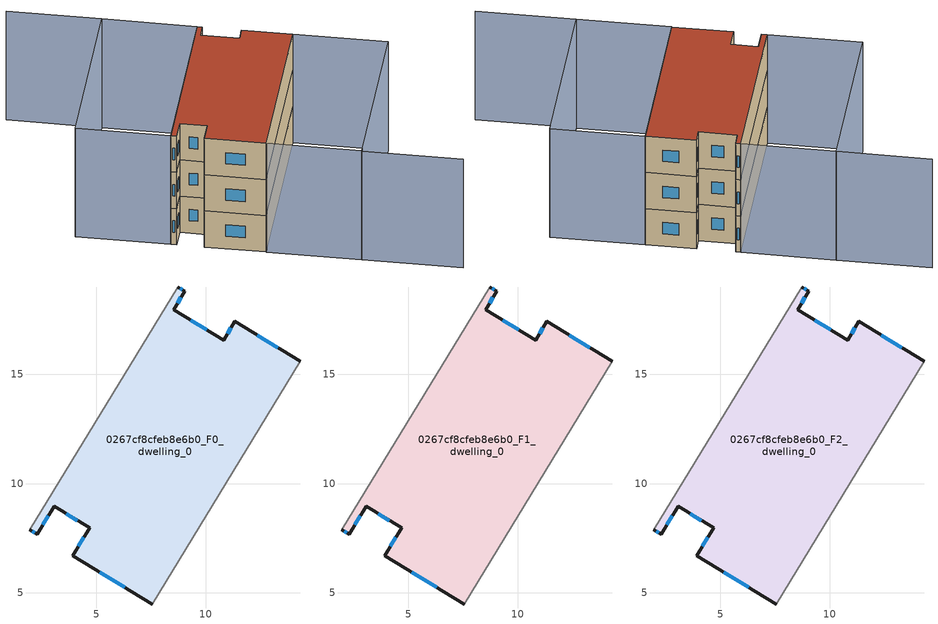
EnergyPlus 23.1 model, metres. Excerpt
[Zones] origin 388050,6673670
0267cf8cfeb8e6b0_F0_dwelling_0
 floor ground (EU_floor_Construction): 11.33,17.41 14.31,15.58 7.55,4.49 3.92,6.7 4.69,7.97 3.07,8.96 2.3,7.69 1.97,7.89 8.73,18.99 9.04,18.8 8.54,17.95 10.83,16.55 z0
 wall outside (EU_wall_Construction): 1.97,7.89 2.3,7.69 3.07,8.96 4.69,7.97 3.92,6.7 7.55,4.49 / 14.31,15.58 11.33,17.41 10.83,16.55 8.54,17.95 9.04,18.8 8.73,18.99 z0:3
 wall adiabatic (EU_wall_Construction): 8.73,18.99 1.97,7.89 / 7.55,4.49 14.31,15.58 z0:3
 window (EU_Window_Construction): 3.63,8.62 4.14,8.31 / 2.56,8.12 2.81,8.52 / 2.08,7.82 2.19,7.76 / 8.93,18.86 8.84,18.92 / 8.71,18.24 8.87,18.51 / 10.04,17.03 9.33,17.47 / 11.16,17.12 11,16.85 / 13.29,16.21 12.35,16.79 / 5.17,5.95 6.31,5.25 / 4.43,7.54 4.19,7.14 z1.03:1.97
0267cf8cfeb8e6b0_F1_dwelling_0
 floor to 0267cf8cfeb8e6b0_F0_dwelling_0 (EU_floor_Construction): 11.33,17.41 14.31,15.58 7.55,4.49 3.92,6.7 4.69,7.97 3.07,8.96 2.3,7.69 1.97,7.89 8.73,18.99 9.04,18.8 8.54,17.95 10.83,16.55 z3
 wall outside (EU_wall_Construction): 1.97,7.89 2.3,7.69 3.07,8.96 4.69,7.97 3.92,6.7 7.55,4.49 / 14.31,15.58 11.33,17.41 10.83,16.55 8.54,17.95 9.04,18.8 8.73,18.99 z3:6
 wall adiabatic (EU_wall_Construction): 8.73,18.99 1.97,7.89 / 7.55,4.49 14.31,15.58 z3:6
 window (EU_Window_Construction): 3.63,8.62 4.14,8.31 / 2.56,8.12 2.81,8.52 / 2.08,7.82 2.19,7.76 / 8.93,18.86 8.84,18.92 / 8.71,18.24 8.87,18.51 / 10.04,17.03 9.33,17.47 / 11.16,17.12 11,16.85 / 13.29,16.21 12.35,16.79 / 5.17,5.95 6.31,5.25 / 4.43,7.54 4.19,7.14 z4.03:4.97
0267cf8cfeb8e6b0_F2_dwelling_0
 floor to 0267cf8cfeb8e6b0_F1_dwelling_0 (EU_floor_Construction): 11.33,17.41 14.31,15.58 7.55,4.49 3.92,6.7 4.69,7.97 3.07,8.96 2.3,7.69 1.97,7.89 8.73,18.99 9.04,18.8 8.54,17.95 10.83,16.55 z6
 wall outside (EU_wall_Construction): 1.97,7.89 2.3,7.69 3.07,8.96 4.69,7.97 3.92,6.7 7.55,4.49 / 14.31,15.58 11.33,17.41 10.83,16.55 8.54,17.95 9.04,18.8 8.73,18.99 z6:9
 wall adiabatic (EU_wall_Construction): 8.73,18.99 1.97,7.89 / 7.55,4.49 14.31,15.58 z6:9
 window (EU_Window_Construction): 3.63,8.62 4.14,8.31 / 2.56,8.12 2.81,8.52 / 2.08,7.82 2.19,7.76 / 8.93,18.86 8.84,18.92 / 8.71,18.24 8.87,18.51 / 10.04,17.03 9.33,17.47 / 11.16,17.12 11,16.85 / 13.29,16.21 12.35,16.79 / 5.17,5.95 6.31,5.25 / 4.43,7.54 4.19,7.14 z7.03:7.97
 roof outside (EU_roof_Construction): 7.55,4.49 14.31,15.58 11.33,17.41 10.83,16.55 8.54,17.95 9.04,18.8 8.73,18.99 1.97,7.89 2.3,7.69 3.07,8.96 4.69,7.97 3.92,6.7 z9
shading: 19.03,-2.52 13.13,1.08 / -2.43,25.8 3.15,22.4 / 3.15,22.4 -3.61,11.3 / 13.13,1.08 19.9,12.19 / 19.91,12.19 13.13,1.08 / 13.13,1.08 7.55,4.49 / 7.55,4.49 14.32,15.6 / 14.32,15.6 19.91,12.19 / 8.74,18.99 1.97,7.89 / 1.97,7.89 -3.61,11.3 / -3.61,11.3 3.15,22.39 / 3.15,22.39 8.74,18.99 z0:9
[Building]
EU S2 Campaign: North Axis=0; Terrain=City; Solar Distribution=FullExterior
[Site:Location]
Helsinki-Vantaa.AP: Latitude=60.317; Longitude=24.963; Time Zone=2; Elevation=54.6
[SizingPeriod:WeatherFileDays]
AnnualSizingPeriod: Begin Month=1; Begin Day of Month=1; End Month=12; End Day of Month=31; Day of Week for Start Day=Monday; Use Weather File Daylight Saving Period=No; Use Weather File Rain and Snow Indicators=No
[MATERIAL]
EU_InternalMass_Material: Roughness=MediumRough; Thickness=0.1; Conductivity=1; Density=1800; Specific Heat=900; Thermal Absorptance=0.9; Solar Absorptance=0.7; Visible Absorptance=0.7
[MATERIAL:NOMASS] Roughness=MediumRough; Thermal Absorptance=0.9; Solar Absorptance=0.7; Visible Absorptance=0.7
Name | Thermal Resistance
EU_wall_NoMass | 6.47353
EU_roof_NoMass | 12.2278
EU_floor_NoMass | 6.87813
[WINDOWMATERIAL:SIMPLEGLAZINGSYSTEM]
EU_Window_SimpleGlazing: UFactor=0.908678; Solar Heat Gain Coefficient=0.7; Visible Transmittance=0.7
[CONSTRUCTION]
EU_wall_Construction: EU_wall_NoMass
EU_roof_Construction: EU_roof_NoMass
EU_floor_Construction: EU_floor_NoMass
EU_Window_Construction: EU_Window_SimpleGlazing
EU_InternalMass_Construction: EU_InternalMass_Material
[ZONE] Type=1; Multiplier=1; Ceiling Height=autocalculate; Floor Area=autocalculate; Part of Total Floor Area=Yes
Name | Volume
0267cf8cfeb8e6b0_F0_dwelling_0 | 238.465
0267cf8cfeb8e6b0_F1_dwelling_0; 0267cf8cfeb8e6b0_F2_dwelling_0 | 238.468
[INTERNALMASS] Construction=EU_InternalMass_Construction; Surface Area=79.4884
Name | Zone or ZoneList
0267cf8cfeb8e6b0_F0_dwelling_0_EU_InternalMass | 0267cf8cfeb8e6b0_F0_dwelling_0
0267cf8cfeb8e6b0_F1_dwelling_0_EU_InternalMass | 0267cf8cfeb8e6b0_F1_dwelling_0
0267cf8cfeb8e6b0_F2_dwelling_0_EU_InternalMass | 0267cf8cfeb8e6b0_F2_dwelling_0
[OTHEREQUIPMENT] Fuel Type=Electricity; Design Level Calculation Method=Watts/Area; Power per Zone Floor Area=1; Fraction Latent=0; Fraction Radiant=0; Fraction Lost=0; Carbon Dioxide Generation Rate=0; EndUse Subcategory=EU_Step8_InternalGains
Name | Zone or ZoneList or Space or SpaceList | Schedule
EU_Step8_InternalGain_0267cf8cfeb8e6b0_F0_dwelling_0_f000 | 0267cf8cfeb8e6b0_F0_dwelling_0 | EU_Step8_GainSchedule_0267cf8cfeb8e6b0_F0_dwelling_0_f000
EU_Step8_InternalGain_0267cf8cfeb8e6b0_F1_dwelling_0_f000 | 0267cf8cfeb8e6b0_F1_dwelling_0 | EU_Step8_GainSchedule_0267cf8cfeb8e6b0_F1_dwelling_0_f000
EU_Step8_InternalGain_0267cf8cfeb8e6b0_F2_dwelling_0_f000 | 0267cf8cfeb8e6b0_F2_dwelling_0 | EU_Step8_GainSchedule_0267cf8cfeb8e6b0_F2_dwelling_0_f000
[ZONEVENTILATION:DESIGNFLOWRATE] Schedule=EU_AlwaysOn; Design Flow Rate Calculation Method=AirChanges/Hour; Air Changes per Hour=0.545207; Ventilation Type=Natural; Fan Pressure Rise=0; Fan Total Efficiency=1; Constant Term Coefficient=1; Temperature Term Coefficient=0; Velocity Term Coefficient=0; Velocity Squared Term Coefficient=0; Minimum Indoor Temperature=-100; Maximum Indoor Temperature=100; Delta Temperature=-100; Minimum Outdoor Temperature=-100; Maximum Outdoor Temperature=100; Maximum Wind Speed=40
Name | Zone or ZoneList or Space or SpaceList
EU_ConstantAir_0267cf8cfeb8e6b0_F0_dwelling_0 | 0267cf8cfeb8e6b0_F0_dwelling_0
EU_ConstantAir_0267cf8cfeb8e6b0_F1_dwelling_0 | 0267cf8cfeb8e6b0_F1_dwelling_0
EU_ConstantAir_0267cf8cfeb8e6b0_F2_dwelling_0 | 0267cf8cfeb8e6b0_F2_dwelling_0
[HVACTEMPLATE:THERMOSTAT] Constant Heating Setpoint=20; Constant Cooling Setpoint=50
EU_HeatOnly_0267cf8cfeb8e6b0_F0_dwelling_0; EU_HeatOnly_0267cf8cfeb8e6b0_F1_dwelling_0; EU_HeatOnly_0267cf8cfeb8e6b0_F2_dwelling_0
[HVACTEMPLATE:ZONE:IDEALLOADSAIRSYSTEM] System Availability Schedule=EU_AlwaysOn; Maximum Heating Supply Air Temperature=50; Minimum Cooling Supply Air Temperature=13; Maximum Heating Supply Air Humidity Ratio=0.0156; Minimum Cooling Supply Air Humidity Ratio=0.0077; Heating Limit=NoLimit; Cooling Limit=NoLimit; Heating Availability Schedule=EU_AlwaysOn; Cooling Availability Schedule=EU_CoolingOff; Dehumidification Control Type=ConstantSensibleHeatRatio; Cooling Sensible Heat Ratio=0.7; Dehumidification Setpoint=60; Humidification Control Type=None; Humidification Setpoint=30; Outdoor Air Method=None; Outdoor Air Flow Rate per Person=0.00944; Outdoor Air Flow Rate per Zone Floor Area=0; Outdoor Air Flow Rate per Zone=0; Demand Controlled Ventilation Type=None; Outdoor Air Economizer Type=NoEconomizer; Heat Recovery Type=None; Sensible Heat Recovery Effectiveness=0.7; Latent Heat Recovery Effectiveness=0.65
Name | Template Thermostat
0267cf8cfeb8e6b0_F0_dwelling_0 | EU_HeatOnly_0267cf8cfeb8e6b0_F0_dwelling_0
0267cf8cfeb8e6b0_F1_dwelling_0 | EU_HeatOnly_0267cf8cfeb8e6b0_F1_dwelling_0
0267cf8cfeb8e6b0_F2_dwelling_0 | EU_HeatOnly_0267cf8cfeb8e6b0_F2_dwelling_0
[SIZING:ZONE] Zone Cooling Design Supply Air Temperature Input Method=SupplyAirTemperature; Zone Cooling Design Supply Air Temperature=13; Zone Heating Design Supply Air Temperature Input Method=SupplyAirTemperature; Zone Heating Design Supply Air Temperature=50; Zone Cooling Design Supply Air Humidity Ratio=0.008; Zone Heating Design Supply Air Humidity Ratio=0.008; Cooling Design Air Flow Method=DesignDay; Cooling Design Air Flow Rate=0; Cooling Minimum Air Flow per Zone Floor Area=0.000762; Cooling Minimum Air Flow=0; Cooling Minimum Air Flow Fraction=0.2; Heating Design Air Flow Method=DesignDay; Heating Design Air Flow Rate=0; Heating Maximum Air Flow per Zone Floor Area=0.002032; Heating Maximum Air Flow=0.141576; Heating Maximum Air Flow Fraction=0.3; Account for Dedicated Outdoor Air System=No; Dedicated Outdoor Air System Control Strategy=NeutralSupplyAir; Dedicated Outdoor Air Low Setpoint Temperature for Design=autosize; Dedicated Outdoor Air High Setpoint Temperature for Design=autosize; Zone Load Sizing Method=Sensible Load Only No Latent Load; Zone Latent Cooling Design Supply Air Humidity Ratio Input Method=HumidityRatioDifference; Zone Cooling Design Supply Air Humidity Ratio Difference=0.005; Zone Latent Heating Design Supply Air Humidity Ratio Input Method=HumidityRatioDifference; Zone Humidification Design Supply Air Humidity Ratio Difference=0.005
0267cf8cfeb8e6b0_F0_dwelling_0; 0267cf8cfeb8e6b0_F1_dwelling_0; 0267cf8cfeb8e6b0_F2_dwelling_0
[SCHEDULE:CONSTANT]
Name | Hourly Value
EU_AlwaysOn | 1
EU_CoolingOff | 0
[SCHEDULE:FILE] Column Number=1; Rows to Skip at Top=0; Number of Hours of Data=8760; Column Separator=Comma; Interpolate to Timestep=No; Minutes per Item=60; Adjust Schedule for Daylight Savings=Yes
Name | File
EU_Step8_GainSchedule_0267cf8cfeb8e6b0_F0_dwelling_0_f000 | ../../schedules/0267cf8cfeb8e6b0/0267cf8cfeb8e6b0_F0_dwelling_0_f000_gain.csv
EU_Step8_GainSchedule_0267cf8cfeb8e6b0_F1_dwelling_0_f000 | ../../schedules/0267cf8cfeb8e6b0/0267cf8cfeb8e6b0_F1_dwelling_0_f000_gain.csv
EU_Step8_GainSchedule_0267cf8cfeb8e6b0_F2_dwelling_0_f000 | ../../schedules/0267cf8cfeb8e6b0/0267cf8cfeb8e6b0_F2_dwelling_0_f000_gain.csv
